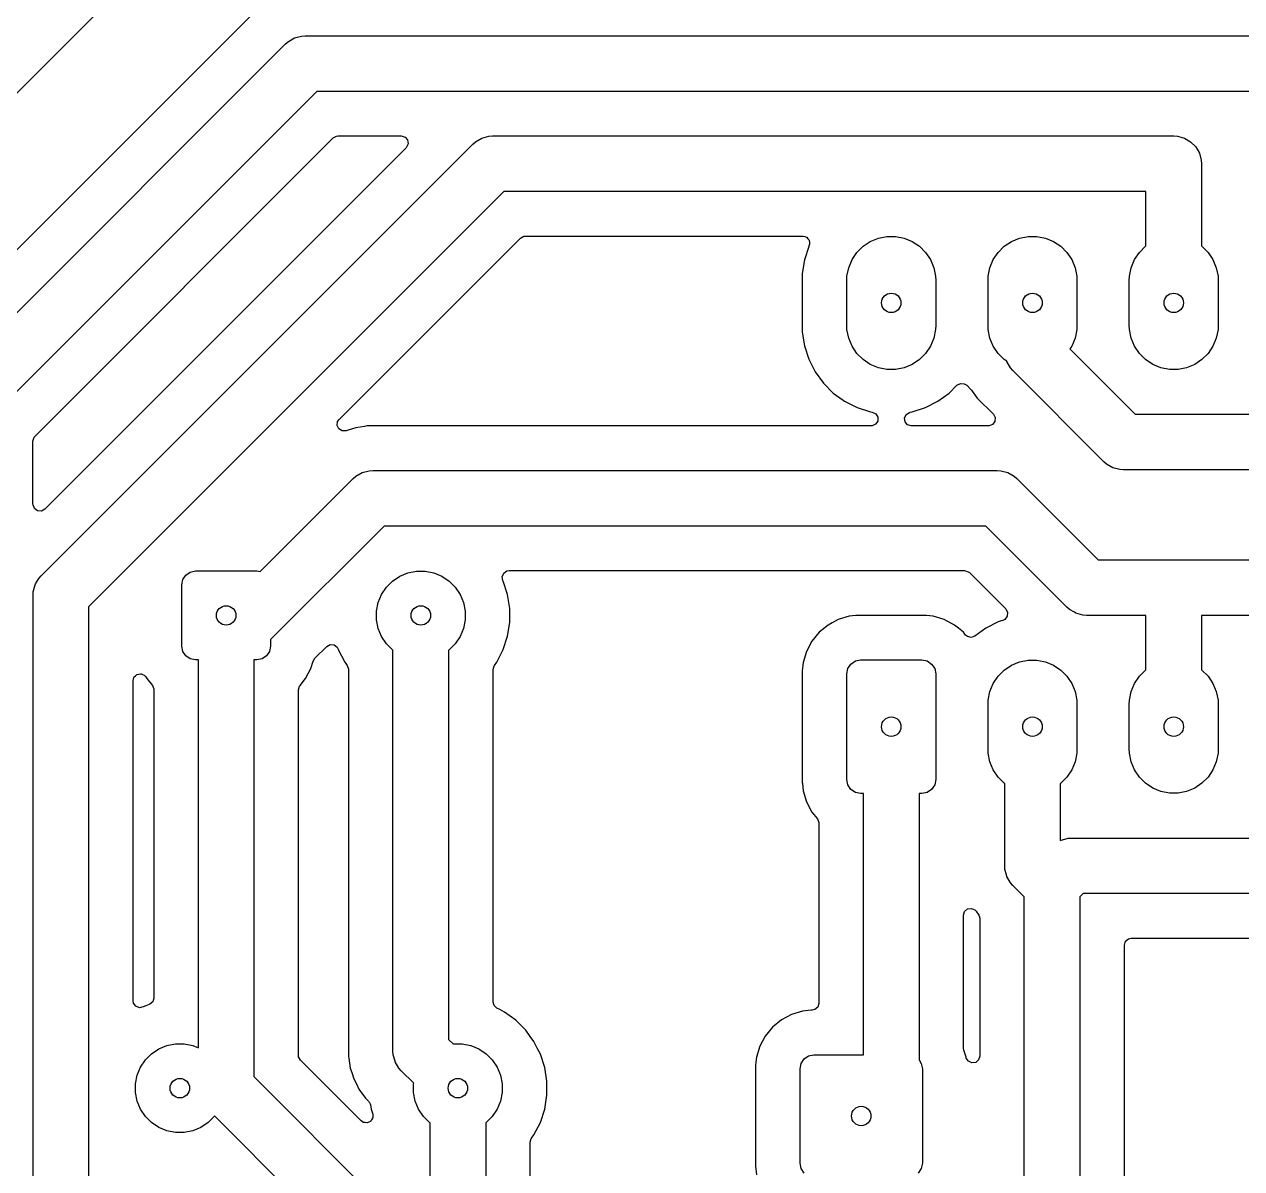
# Model space of a CAD drawing. Extents: x 33.5 to 116.5, y -125.5 to -56.
# Drawn here: x 74.37 to 96.26, y -99.95 to -79.37 of the extents above; entities that cross this region are included whole.
import ezdxf

# ---------------------------------------------------------------- set-up
doc = ezdxf.new("R2010")
doc.units = 0
doc.layers.add('BLACK', color=7, linetype='CONTINUOUS')
doc.layers.add('WHITE', color=7, linetype='CONTINUOUS')

msp = doc.modelspace()

# ---------------------------------------------------------------- linework, layer by layer
at = {"layer": 'BLACK', "linetype": 'CONTINUOUS'}
for p, q in [((71.250119, -83.589066), (77.002366, -77.836819)), ((78.575478, -79.085336), (72.233636, -85.427178)), ((79.069147, -79.723747), (79.118303, -79.680638)), ((79.118303, -79.680638), (79.118319, -79.680623)), ((79.118319, -79.680623), (79.231358, -79.61536)), ((79.231358, -79.61536), (79.357437, -79.581577)), ((79.357437, -79.581577), (79.357452, -79.581577)), ((79.357452, -79.581577), (79.4227, -79.5773)), ((79.4227, -79.5773), (108.0773, -79.5773)), ((72.872047, -85.920847), (79.069147, -79.723747)), ((79.629806, -80.5773), (73.7256, -86.481506)), ((107.870194, -80.5773), (79.629806, -80.5773)), ((74.562419, -86.776765), (79.925065, -81.414119)), ((79.925065, -81.414119), (79.986388, -81.380634)), ((79.986388, -81.380634), (80.012746, -81.3778)), ((80.012746, -81.3778), (81.149753, -81.3778)), ((81.149753, -81.3778), (81.216792, -81.397485)), ((81.216792, -81.397485), (81.262547, -81.450289)), ((82.483419, -81.481623), (82.596458, -81.41636)), ((82.596458, -81.41636), (82.722537, -81.382577)), ((82.722537, -81.382577), (82.722552, -81.382577)), ((82.722552, -81.382577), (82.7878, -81.3783)), ((82.7878, -81.3783), (95.04, -81.3783)), ((95.04, -81.3783), (95.105263, -81.382578)), ((95.105263, -81.382578), (95.231342, -81.41636)), ((95.231342, -81.41636), (95.344381, -81.481623)), ((74.673047, -89.285947), (82.434246, -81.524747)), ((81.237434, -81.589481), (74.737781, -88.089134)), ((81.243466, -81.583003), (81.237434, -81.589481)), ((81.272491, -81.519447), (81.243466, -81.583003)), ((81.262547, -81.450289), (81.272491, -81.519447)), ((82.434246, -81.524747), (82.48341, -81.481631)), ((82.48341, -81.481631), (82.483419, -81.481623)), ((95.344381, -81.481623), (95.436677, -81.573919)), ((95.436677, -81.573919), (95.50194, -81.686958)), ((95.50194, -81.686958), (95.535722, -81.813037)), ((95.535722, -81.813037), (95.54, -81.8783)), ((95.54, -81.8783), (95.54, -83.35657)), ((82.994907, -82.3783), (75.5266, -89.846606)), ((94.54, -82.3783), (82.994907, -82.3783)), ((94.54, -83.35657), (94.54, -82.3783)), ((83.290166, -83.215119), (83.351489, -83.181634)), ((83.351489, -83.181634), (83.377847, -83.1788)), ((83.377847, -83.1788), (88.369599, -83.1788)), ((88.369599, -83.1788), (88.372238, -83.179575)), ((88.372238, -83.179575), (88.374909, -83.178914)), ((88.374909, -83.178914), (88.405568, -83.189361)), ((89.727772, -83.214448), (89.881586, -83.183852)), ((89.881586, -83.183852), (90.038414, -83.183852)), ((90.038414, -83.183852), (90.192228, -83.214448)), ((92.267772, -83.214448), (92.421586, -83.183852)), ((92.421586, -83.183852), (92.578414, -83.183852)), ((92.578414, -83.183852), (92.732228, -83.214448)), ((80.029228, -86.476056), (83.290166, -83.215119)), ((88.47676, -83.365616), (88.39891, -83.605214)), ((88.405568, -83.189361), (88.436638, -83.198485)), ((88.436638, -83.198485), (88.438438, -83.200563)), ((88.438438, -83.200563), (88.441044, -83.201451)), ((88.441044, -83.201451), (88.461194, -83.226825)), ((88.461194, -83.226825), (88.482393, -83.251289)), ((88.480084, -83.359095), (88.47676, -83.365616)), ((88.491469, -83.325687), (88.480084, -83.359095)), ((88.482393, -83.251289), (88.482784, -83.25401)), ((88.482784, -83.25401), (88.484496, -83.256166)), ((88.484496, -83.256166), (88.487729, -83.2884)), ((88.487729, -83.2884), (88.492337, -83.320447)), ((88.492337, -83.320447), (88.491278, -83.323786)), ((88.491278, -83.323786), (88.491469, -83.325687)), ((89.341592, -83.472485), (89.452485, -83.361592)), ((89.452485, -83.361592), (89.582883, -83.274463)), ((89.582883, -83.274463), (89.727772, -83.214448)), ((90.192228, -83.214448), (90.337117, -83.274463)), ((90.337117, -83.274463), (90.467515, -83.361592)), ((90.467515, -83.361592), (90.578408, -83.472485)), ((91.881592, -83.472485), (91.992485, -83.361592)), ((91.992485, -83.361592), (92.122883, -83.274463)), ((92.122883, -83.274463), (92.267772, -83.214448)), ((92.732228, -83.214448), (92.877117, -83.274463)), ((92.877117, -83.274463), (93.007515, -83.361592)), ((93.007515, -83.361592), (93.118408, -83.472485)), ((94.421592, -83.472485), (94.532485, -83.361592)), ((94.532485, -83.361592), (94.54, -83.35657)), ((95.54, -83.35657), (95.547515, -83.361592)), ((95.547515, -83.361592), (95.658408, -83.472485)), ((88.39891, -83.605214), (88.3595, -83.854038)), ((89.194448, -83.747772), (89.254463, -83.602883)), ((89.254463, -83.602883), (89.341592, -83.472485)), ((90.578408, -83.472485), (90.665537, -83.602883)), ((90.665537, -83.602883), (90.725552, -83.747772)), ((91.734448, -83.747772), (91.794463, -83.602883)), ((91.794463, -83.602883), (91.881592, -83.472485)), ((93.118408, -83.472485), (93.205537, -83.602883)), ((93.205537, -83.602883), (93.265552, -83.747772)), ((94.274448, -83.747772), (94.334463, -83.602883)), ((94.334463, -83.602883), (94.421592, -83.472485)), ((95.658408, -83.472485), (95.745537, -83.602883)), ((95.745537, -83.602883), (95.805552, -83.747772)), ((89.163852, -83.901586), (89.194448, -83.747772)), ((90.725552, -83.747772), (90.756148, -83.901586)), ((91.703852, -83.901586), (91.734448, -83.747772)), ((93.265552, -83.747772), (93.296148, -83.901586)), ((94.243852, -83.901586), (94.274448, -83.747772)), ((95.805552, -83.747772), (95.836148, -83.901586)), ((88.3595, -83.854038), (88.3595, -84.905961)), ((89.16, -83.98), (89.163852, -83.901586)), ((89.16, -84.78), (89.16, -83.98)), ((90.756148, -83.901586), (90.76, -83.98)), ((90.76, -83.98), (90.76, -84.78)), ((91.7, -83.98), (91.703852, -83.901586)), ((91.7, -84.78), (91.7, -83.98)), ((93.296148, -83.901586), (93.3, -83.98)), ((93.3, -83.98), (93.3, -84.78)), ((94.24, -83.98), (94.243852, -83.901586)), ((94.24, -84.78), (94.24, -83.98)), ((95.836148, -83.901586), (95.84, -83.98)), ((95.84, -83.98), (95.84, -84.78)), ((88.3595, -84.905961), (88.39891, -85.154785)), ((89.163852, -84.858414), (89.16, -84.78)), ((89.194448, -85.012228), (89.163852, -84.858414)), ((90.756148, -84.858414), (90.725552, -85.012228)), ((90.76, -84.78), (90.756148, -84.858414)), ((91.703852, -84.858414), (91.7, -84.78)), ((91.734448, -85.012228), (91.703852, -84.858414)), ((93.296148, -84.858414), (93.265552, -85.012228)), ((93.3, -84.78), (93.296148, -84.858414)), ((94.243852, -84.858414), (94.24, -84.78)), ((94.274448, -85.012228), (94.243852, -84.858414)), ((95.836148, -84.858414), (95.805552, -85.012228)), ((95.84, -84.78), (95.836148, -84.858414)), ((88.39891, -85.154785), (88.47676, -85.394383)), ((89.254463, -85.157117), (89.194448, -85.012228)), ((90.725552, -85.012228), (90.665537, -85.157117)), ((91.794463, -85.157117), (91.734448, -85.012228)), ((93.265552, -85.012228), (93.205537, -85.157117)), ((94.334463, -85.157117), (94.274448, -85.012228)), ((95.805552, -85.012228), (95.745537, -85.157117)), ((89.341592, -85.287515), (89.254463, -85.157117)), ((89.452485, -85.398408), (89.341592, -85.287515)), ((90.578408, -85.287515), (90.467515, -85.398408)), ((90.665537, -85.157117), (90.578408, -85.287515)), ((91.881592, -85.287515), (91.794463, -85.157117)), ((91.992485, -85.398408), (91.881592, -85.287515)), ((93.205537, -85.157117), (93.170884, -85.208978)), ((93.170884, -85.208978), (94.343607, -86.3817)), ((94.421592, -85.287515), (94.334463, -85.157117)), ((94.532485, -85.398408), (94.421592, -85.287515)), ((95.658408, -85.287515), (95.547515, -85.398408)), ((95.745537, -85.157117), (95.658408, -85.287515)), ((88.47676, -85.394383), (88.493472, -85.427181)), ((88.493472, -85.427181), (88.591129, -85.618844)), ((89.582883, -85.485537), (89.452485, -85.398408)), ((89.727772, -85.545552), (89.582883, -85.485537)), ((89.881586, -85.576148), (89.727772, -85.545552)), ((90.038414, -85.576148), (89.881586, -85.576148)), ((90.192228, -85.545552), (90.038414, -85.576148)), ((90.337117, -85.485537), (90.192228, -85.545552)), ((90.467515, -85.398408), (90.337117, -85.485537)), ((92.035552, -85.427184), (91.992485, -85.398408)), ((92.03806, -85.436542), (92.035552, -85.427184)), ((92.103323, -85.549581), (92.03806, -85.436542)), ((92.103338, -85.549596), (92.103323, -85.549581)), ((92.146447, -85.598753), (92.103338, -85.549596)), ((94.662883, -85.485537), (94.532485, -85.398408)), ((94.807772, -85.545552), (94.662883, -85.485537)), ((94.961586, -85.576148), (94.807772, -85.545552)), ((95.118414, -85.576148), (94.961586, -85.576148)), ((95.272228, -85.545552), (95.118414, -85.576148)), ((95.417117, -85.485537), (95.272228, -85.545552)), ((95.547515, -85.398408), (95.417117, -85.485537)), ((88.591129, -85.618844), (88.591132, -85.618848)), ((88.591132, -85.618848), (88.739201, -85.822649)), ((93.782946, -87.235253), (92.146447, -85.598753)), ((88.739201, -85.822649), (88.739205, -85.822654)), ((88.739205, -85.822654), (88.917345, -86.000794)), ((88.917345, -86.000794), (88.91735, -86.000798)), ((88.91735, -86.000798), (89.095117, -86.129952)), ((90.798845, -86.14887), (91.002656, -86.000793)), ((91.002656, -86.000793), (91.142319, -85.86113)), ((91.142319, -85.86113), (91.203642, -85.827645)), ((91.203642, -85.827645), (91.273334, -85.832629)), ((91.273334, -85.832629), (91.317681, -85.86113)), ((91.317681, -85.86113), (91.392371, -85.93582)), ((91.392371, -85.93582), (91.405008, -85.950616)), ((91.405008, -85.950616), (91.508031, -86.092415)), ((89.095117, -86.129952), (89.121155, -86.14887)), ((89.121155, -86.14887), (89.264184, -86.221747)), ((89.264184, -86.221747), (89.345616, -86.263239)), ((90.574379, -86.263241), (90.798845, -86.14887)), ((91.508031, -86.092415), (91.508034, -86.092419)), ((91.508034, -86.092419), (91.796834, -86.381219)), ((89.345616, -86.263239), (89.345618, -86.263239)), ((89.345618, -86.263239), (89.345621, -86.263241)), ((89.345621, -86.263241), (89.585215, -86.34109)), ((89.585215, -86.34109), (89.617523, -86.346207)), ((89.617523, -86.346207), (89.618911, -86.346427)), ((89.618911, -86.346427), (89.682045, -86.376356)), ((89.682045, -86.376356), (89.718977, -86.435667)), ((89.718977, -86.435667), (89.717979, -86.50553)), ((90.197749, -86.451253), (90.226774, -86.387697)), ((90.207693, -86.520411), (90.197749, -86.451253)), ((90.226774, -86.387697), (90.285552, -86.349923)), ((90.285552, -86.349923), (90.301089, -86.346427)), ((90.301089, -86.346427), (90.302264, -86.34624)), ((90.302264, -86.34624), (90.334785, -86.34109)), ((90.334785, -86.34109), (90.574379, -86.263241)), ((91.796834, -86.381219), (91.830319, -86.442542)), ((91.830319, -86.442542), (91.825335, -86.512234)), ((94.343607, -86.3817), (97.08, -86.3817)), ((79.994728, -86.584878), (80.002693, -86.515464)), ((80.025556, -86.647579), (79.994728, -86.584878)), ((80.002693, -86.515464), (80.029228, -86.476056)), ((80.085389, -86.68366), (80.025556, -86.647579)), ((80.15523, -86.681665), (80.085389, -86.68366)), ((80.270081, -86.644348), (80.15523, -86.681665)), ((80.329867, -86.624922), (80.270081, -86.644348)), ((80.329868, -86.624922), (80.329867, -86.624922)), ((80.48623, -86.600157), (80.329868, -86.624922)), ((80.532048, -86.5929), (80.48623, -86.600157)), ((80.736751, -86.5929), (80.532048, -86.5929)), ((89.599513, -86.5929), (80.736751, -86.5929)), ((89.615406, -86.591877), (89.599513, -86.5929)), ((89.679369, -86.563763), (89.615406, -86.591877)), ((89.717979, -86.50553), (89.679369, -86.563763)), ((90.253448, -86.573215), (90.207693, -86.520411)), ((90.320487, -86.5929), (90.253448, -86.573215)), ((91.709153, -86.5929), (90.320487, -86.5929)), ((91.717999, -86.592584), (91.709153, -86.5929)), ((91.783463, -86.568167), (91.717999, -86.592584)), ((91.825335, -86.512234), (91.783463, -86.568167)), ((74.5261, -86.864446), (74.545785, -86.797407)), ((74.5261, -88.001453), (74.5261, -86.864446)), ((74.545785, -86.797407), (74.562419, -86.776765)), ((93.83211, -87.278368), (93.782946, -87.235253)), ((93.832119, -87.278377), (93.83211, -87.278368)), ((93.945158, -87.34364), (93.832119, -87.278377)), ((94.071237, -87.377423), (93.945158, -87.34364)), ((78.608964, -89.211728), (80.280846, -87.539847)), ((80.280846, -87.539847), (80.33001, -87.496731)), ((80.33001, -87.496731), (80.330019, -87.496723)), ((80.330019, -87.496723), (80.443058, -87.43146)), ((80.443058, -87.43146), (80.569137, -87.397677)), ((80.569137, -87.397677), (80.569152, -87.397677)), ((80.569152, -87.397677), (80.6344, -87.3934)), ((80.6344, -87.3934), (91.8676, -87.3934)), ((91.8676, -87.3934), (91.932848, -87.397677)), ((91.932848, -87.397677), (91.932863, -87.397677)), ((91.932863, -87.397677), (92.058942, -87.43146)), ((92.058942, -87.43146), (92.171981, -87.496723)), ((92.171981, -87.496723), (92.171996, -87.496738)), ((92.171996, -87.496738), (92.221153, -87.539847)), ((92.221153, -87.539847), (93.679607, -88.9983)), ((94.071252, -87.377423), (94.071237, -87.377423)), ((94.1365, -87.3817), (94.071252, -87.377423)), ((97.58, -87.3817), (94.1365, -87.3817)), ((74.526416, -88.010299), (74.5261, -88.001453)), ((74.550833, -88.075763), (74.526416, -88.010299)), ((74.606766, -88.117635), (74.550833, -88.075763)), ((74.676458, -88.122619), (74.606766, -88.117635)), ((74.737781, -88.089134), (74.676458, -88.122619)), ((80.841507, -88.3934), (78.8, -90.434906)), ((91.660494, -88.3934), (80.841507, -88.3934)), ((93.118946, -89.851853), (91.660494, -88.3934)), ((93.679607, -88.9983), (95.04, -88.9983)), ((95.04, -88.9983), (99.836294, -88.9983)), ((74.629938, -89.335103), (74.673047, -89.285947)), ((77.21903, -89.354329), (77.273223, -89.273223)), ((77.273223, -89.273223), (77.354329, -89.21903)), ((77.354329, -89.21903), (77.45, -89.2)), ((77.45, -89.2), (78.55, -89.2)), ((78.55, -89.2), (78.608964, -89.211728)), ((80.992485, -89.381592), (81.122883, -89.294463)), ((81.122883, -89.294463), (81.267772, -89.234448)), ((81.267772, -89.234448), (81.421586, -89.203852)), ((81.421586, -89.203852), (81.578414, -89.203852)), ((81.578414, -89.203852), (81.732228, -89.234448)), ((81.732228, -89.234448), (81.877117, -89.294463)), ((81.877117, -89.294463), (82.007515, -89.381592)), ((82.964523, -89.305528), (82.990798, -89.240787)), ((82.977419, -89.374196), (82.964523, -89.305528)), ((82.990798, -89.240787), (83.047904, -89.200529)), ((83.047904, -89.200529), (83.087904, -89.1939)), ((83.087904, -89.1939), (91.277553, -89.1939)), ((91.277553, -89.1939), (91.344592, -89.213585)), ((91.344592, -89.213585), (91.365234, -89.230219)), ((91.365234, -89.230219), (92.018897, -89.883882)), ((74.530877, -89.574237), (74.56466, -89.448158)), ((74.56466, -89.448158), (74.57339, -89.433037)), ((74.57339, -89.433037), (74.629923, -89.335119)), ((74.629923, -89.335119), (74.629938, -89.335103)), ((77.2, -89.45), (77.21903, -89.354329)), ((77.2, -90.55), (77.2, -89.45)), ((80.794463, -89.622883), (80.881592, -89.492485)), ((80.881592, -89.492485), (80.992485, -89.381592)), ((82.007515, -89.381592), (82.118408, -89.492485)), ((82.118408, -89.492485), (82.205537, -89.622883)), ((82.983241, -89.385621), (82.977419, -89.374196)), ((83.06109, -89.625215), (82.983241, -89.385621)), ((74.5266, -89.6395), (74.530877, -89.574252)), ((74.5266, -104.7299), (74.5266, -89.6395)), ((74.530877, -89.574252), (74.530877, -89.574237)), ((80.734448, -89.767772), (80.794463, -89.622883)), ((82.205537, -89.622883), (82.265552, -89.767772)), ((83.1005, -89.874038), (83.06109, -89.625215)), ((75.5266, -89.846606), (75.5266, -104.522794)), ((80.703852, -89.921586), (80.734448, -89.767772)), ((80.703852, -90.078414), (80.703852, -89.921586)), ((82.265552, -89.767772), (82.296148, -89.921586)), ((82.296148, -89.921586), (82.296148, -90.078414)), ((83.1005, -90.125962), (83.1005, -89.874038)), ((92.018897, -89.883882), (92.052382, -89.945205)), ((92.052382, -89.945205), (92.047398, -90.014897)), ((93.16811, -89.894968), (93.118946, -89.851853)), ((93.168119, -89.894977), (93.16811, -89.894968)), ((93.252822, -89.94388), (93.168119, -89.894977)), ((93.281158, -89.96024), (93.252822, -89.94388)), ((93.407237, -89.994023), (93.281158, -89.96024)), ((80.734448, -90.232228), (80.703852, -90.078414)), ((82.296148, -90.078414), (82.265552, -90.232228)), ((83.06109, -90.374785), (83.1005, -90.125962)), ((88.823547, -90.172317), (88.663589, -90.303589)), ((88.823548, -90.172316), (88.823547, -90.172317)), ((88.82355, -90.172315), (88.823548, -90.172316)), ((88.899011, -90.13198), (88.82355, -90.172315)), ((89.006043, -90.074769), (88.899011, -90.13198)), ((89.204067, -90.014699), (89.006043, -90.074769)), ((89.320298, -90.003251), (89.204067, -90.014699)), ((89.358392, -89.9995), (89.320298, -90.003251)), ((90.561608, -89.9995), (89.358392, -89.9995)), ((90.596805, -90.002966), (90.561608, -89.9995)), ((90.715934, -90.014699), (90.596805, -90.002966)), ((90.715934, -90.0147), (90.715932, -90.014699)), ((90.715932, -90.014699), (90.715934, -90.014699)), ((90.913954, -90.074768), (90.715934, -90.0147)), ((91.09645, -90.172315), (90.913954, -90.074768)), ((91.168119, -90.231132), (91.09645, -90.172315)), ((91.885616, -90.11676), (91.661155, -90.231129)), ((91.937893, -90.099774), (91.885616, -90.11676)), ((91.969536, -90.089492), (91.937893, -90.099774)), ((92.005526, -90.07083), (91.969536, -90.089492)), ((92.047398, -90.014897), (92.005526, -90.07083)), ((93.407252, -89.994023), (93.407237, -89.994023)), ((93.4725, -89.9983), (93.407252, -89.994023)), ((94.54, -89.9983), (93.4725, -89.9983)), ((94.54, -90.97657), (94.54, -89.9983)), ((100.0434, -89.9983), (95.54, -89.9983)), ((95.54, -89.9983), (95.54, -90.97657)), ((80.794463, -90.377117), (80.734448, -90.232228)), ((80.881592, -90.507515), (80.794463, -90.377117)), ((82.205537, -90.377117), (82.118408, -90.507515)), ((82.265552, -90.232228), (82.205537, -90.377117)), ((82.983241, -90.614379), (83.06109, -90.374785)), ((88.663589, -90.303589), (88.532317, -90.463547)), ((91.25641, -90.30359), (91.168119, -90.231132)), ((91.29618, -90.352049), (91.25641, -90.30359)), ((91.331057, -90.381356), (91.29618, -90.352049)), ((91.399111, -90.397182), (91.331057, -90.381356)), ((91.464918, -90.373703), (91.399111, -90.397182)), ((91.661155, -90.231129), (91.464918, -90.373703)), ((77.21903, -90.645671), (77.2, -90.55)), ((78.8, -90.55), (78.78097, -90.645671)), ((78.8, -90.434906), (78.8, -90.55)), ((79.596048, -90.770935), (79.808898, -90.558085)), ((79.808898, -90.558085), (79.870219, -90.524602)), ((79.870219, -90.524602), (79.939911, -90.529586)), ((79.939911, -90.529586), (79.995844, -90.571458)), ((79.995844, -90.571458), (80.014508, -90.60745)), ((80.014508, -90.60745), (80.01676, -90.614381)), ((80.01676, -90.614381), (80.13113, -90.838846)), ((80.992485, -90.618408), (80.881592, -90.507515)), ((81, -90.623429), (80.992485, -90.618408)), ((81, -97.8333), (81, -90.623429)), ((82.007515, -90.618408), (82, -90.623429)), ((82, -90.623429), (82, -97.626193)), ((82.118408, -90.507515), (82.007515, -90.618408)), ((82.86887, -90.838845), (82.983241, -90.614379)), ((88.532317, -90.463547), (88.434769, -90.646043)), ((77.273223, -90.726777), (77.21903, -90.645671)), ((77.354329, -90.78097), (77.273223, -90.726777)), ((77.45, -90.8), (77.354329, -90.78097)), ((77.5, -90.8), (77.45, -90.8)), ((77.5, -90.9015), (77.5, -90.8)), ((78.55, -90.8), (78.5, -90.8)), ((78.5, -90.8), (78.5, -90.9015)), ((78.645671, -90.78097), (78.55, -90.8)), ((78.726777, -90.726777), (78.645671, -90.78097)), ((78.78097, -90.645671), (78.726777, -90.726777)), ((79.525232, -90.953954), (79.565071, -90.822617)), ((79.565071, -90.822617), (79.596048, -90.770935)), ((80.13113, -90.838846), (80.151193, -90.866459)), ((82.824168, -90.90037), (82.86887, -90.838845)), ((88.374699, -90.844067), (88.369156, -90.90035)), ((88.434769, -90.646043), (88.374699, -90.844067)), ((89.233223, -90.873223), (89.314329, -90.81903)), ((89.314329, -90.81903), (89.41, -90.8)), ((89.41, -90.8), (90.51, -90.8)), ((90.51, -90.8), (90.605671, -90.81903)), ((90.605671, -90.81903), (90.686777, -90.873223)), ((92.122883, -90.894463), (92.267772, -90.834448)), ((92.267772, -90.834448), (92.421586, -90.803852)), ((92.421586, -90.803852), (92.578414, -90.803852)), ((92.578414, -90.803852), (92.732228, -90.834448)), ((92.732228, -90.834448), (92.877117, -90.894463)), ((76.369562, -91.085944), (76.390688, -91.064432)), ((76.390688, -91.064432), (76.395702, -91.063293)), ((76.395702, -91.063293), (76.399589, -91.059926)), ((76.399589, -91.059926), (76.429427, -91.055635)), ((76.429427, -91.055635), (76.458823, -91.048961)), ((76.458823, -91.048961), (76.463656, -91.050713)), ((76.463656, -91.050713), (76.468747, -91.049982)), ((76.468747, -91.049982), (76.496172, -91.062506)), ((76.496172, -91.062506), (76.524507, -91.072783)), ((77.5, -97.776313), (77.5, -90.9015)), ((78.5, -90.9015), (78.5, -98.292894)), ((79.427685, -91.13645), (79.525232, -90.953954)), ((80.151193, -90.866459), (80.175817, -90.900352)), ((80.175817, -90.900352), (80.199298, -90.966156)), ((80.199298, -90.966156), (80.1995, -90.973237)), ((80.1995, -90.973237), (80.1995, -97.730948)), ((82.8005, -90.973237), (82.820185, -90.906198)), ((82.8005, -96.950666), (82.8005, -90.973237)), ((82.820185, -90.906198), (82.824168, -90.90037)), ((88.369156, -90.90035), (88.3595, -90.998392)), ((88.3595, -90.998392), (88.3595, -93.001608)), ((89.16, -91.05), (89.17903, -90.954329)), ((89.16, -92.95), (89.16, -91.05)), ((89.17903, -90.954329), (89.233223, -90.873223)), ((90.686777, -90.873223), (90.74097, -90.954329)), ((90.74097, -90.954329), (90.76, -91.05)), ((90.76, -91.05), (90.76, -92.95)), ((91.881592, -91.092485), (91.992485, -90.981592)), ((91.992485, -90.981592), (92.122883, -90.894463)), ((92.877117, -90.894463), (93.007515, -90.981592)), ((93.007515, -90.981592), (93.118408, -91.092485)), ((94.421592, -91.092485), (94.532485, -90.981592)), ((94.532485, -90.981592), (94.54, -90.97657)), ((95.54, -90.97657), (95.547515, -90.981592)), ((95.547515, -90.981592), (95.658408, -91.092485)), ((76.3271, -91.17272), (76.335591, -91.1438)), ((76.3271, -96.929164), (76.3271, -91.17272)), ((76.335591, -91.1438), (76.341733, -91.114283)), ((76.341733, -91.114283), (76.345336, -91.110613)), ((76.345336, -91.110613), (76.346785, -91.105681)), ((76.346785, -91.105681), (76.369562, -91.085944)), ((76.524507, -91.072783), (76.529577, -91.077762)), ((76.529577, -91.077762), (76.532303, -91.079007)), ((76.532303, -91.079007), (76.537599, -91.085639)), ((76.537599, -91.085639), (76.549689, -91.097512)), ((76.549689, -91.097512), (76.555746, -91.105452)), ((76.555746, -91.105452), (76.572315, -91.13645)), ((76.572315, -91.13645), (76.672762, -91.258846)), ((76.672762, -91.258846), (76.674089, -91.260585)), ((76.674089, -91.260585), (76.685841, -91.291241)), ((79.3005, -91.335793), (79.320185, -91.268754)), ((79.320185, -91.268754), (79.328642, -91.257133)), ((79.328642, -91.257133), (79.427685, -91.13645)), ((91.734448, -91.367772), (91.794463, -91.222883)), ((91.794463, -91.222883), (91.881592, -91.092485)), ((93.118408, -91.092485), (93.205537, -91.222883)), ((93.205537, -91.222883), (93.265552, -91.367772)), ((94.274448, -91.367772), (94.334463, -91.222883)), ((94.334463, -91.222883), (94.421592, -91.092485)), ((95.658408, -91.092485), (95.745537, -91.222883)), ((95.745537, -91.222883), (95.805552, -91.367772)), ((76.685841, -91.291241), (76.698666, -91.321438)), ((76.698666, -91.321438), (76.69828, -91.323689)), ((76.69828, -91.323689), (76.699099, -91.325825)), ((76.699099, -91.325825), (76.6995, -91.335793)), ((76.6995, -91.335793), (76.6995, -96.878846)), ((79.3005, -97.909953), (79.3005, -91.335793)), ((91.703852, -91.521586), (91.734448, -91.367772)), ((93.265552, -91.367772), (93.296148, -91.521586)), ((94.243852, -91.521586), (94.274448, -91.367772)), ((95.805552, -91.367772), (95.836148, -91.521586)), ((91.7, -91.6), (91.703852, -91.521586)), ((91.7, -92.4), (91.7, -91.6)), ((93.296148, -91.521586), (93.3, -91.6)), ((93.3, -91.6), (93.3, -92.4)), ((94.24, -91.6), (94.243852, -91.521586)), ((94.24, -92.4), (94.24, -91.6)), ((95.836148, -91.521586), (95.84, -91.6)), ((95.84, -91.6), (95.84, -92.4)), ((91.703852, -92.478414), (91.7, -92.4)), ((91.734448, -92.632228), (91.703852, -92.478414)), ((93.296148, -92.478414), (93.265552, -92.632228)), ((93.3, -92.4), (93.296148, -92.478414)), ((94.243852, -92.478414), (94.24, -92.4)), ((94.274448, -92.632228), (94.243852, -92.478414)), ((95.836148, -92.478414), (95.805552, -92.632228)), ((95.84, -92.4), (95.836148, -92.478414)), ((91.794463, -92.777117), (91.734448, -92.632228)), ((91.881592, -92.907515), (91.794463, -92.777117)), ((93.205537, -92.777117), (93.118408, -92.907515)), ((93.265552, -92.632228), (93.205537, -92.777117)), ((94.334463, -92.777117), (94.274448, -92.632228)), ((94.421592, -92.907515), (94.334463, -92.777117)), ((95.745537, -92.777117), (95.658408, -92.907515)), ((95.805552, -92.632228), (95.745537, -92.777117)), ((88.3595, -93.001608), (88.361558, -93.022499)), ((88.361558, -93.022499), (88.374699, -93.155932)), ((89.17903, -93.045671), (89.16, -92.95)), ((90.76, -92.95), (90.74097, -93.045671)), ((91.992485, -93.018408), (91.881592, -92.907515)), ((92, -93.023429), (91.992485, -93.018408)), ((92, -94.5017), (92, -93.023429)), ((93.007515, -93.018408), (93, -93.023429)), ((93, -93.023429), (93, -94.047183)), ((93.118408, -92.907515), (93.007515, -93.018408)), ((94.532485, -93.018408), (94.421592, -92.907515)), ((94.662883, -93.105537), (94.532485, -93.018408)), ((95.547515, -93.018408), (95.417117, -93.105537)), ((95.658408, -92.907515), (95.547515, -93.018408)), ((88.374699, -93.155932), (88.3747, -93.155934)), ((88.3747, -93.155934), (88.434768, -93.353954)), ((89.233223, -93.126777), (89.17903, -93.045671)), ((89.314329, -93.18097), (89.233223, -93.126777)), ((89.41, -93.2), (89.314329, -93.18097)), ((89.46, -93.2), (89.41, -93.2)), ((89.46, -97.9), (89.46, -93.2)), ((90.51, -93.2), (90.46, -93.2)), ((90.46, -93.2), (90.46, -97.993012)), ((90.605671, -93.18097), (90.51, -93.2)), ((90.686777, -93.126777), (90.605671, -93.18097)), ((90.74097, -93.045671), (90.686777, -93.126777)), ((94.807772, -93.165552), (94.662883, -93.105537)), ((94.961586, -93.196148), (94.807772, -93.165552)), ((95.118414, -93.196148), (94.961586, -93.196148)), ((95.272228, -93.165552), (95.118414, -93.196148)), ((95.417117, -93.105537), (95.272228, -93.165552)), ((88.434768, -93.353954), (88.532315, -93.53645)), ((88.532315, -93.53645), (88.631353, -93.657129)), ((88.631353, -93.657129), (88.658666, -93.721438)), ((88.658666, -93.721438), (88.6595, -93.735793)), ((88.6595, -93.735793), (88.6595, -96.9755)), ((93, -94.047183), (93.012858, -94.03976)), ((93.012858, -94.03976), (93.039501, -94.03262)), ((93.039501, -94.03262), (93.138937, -94.005977)), ((93.138937, -94.005977), (93.138952, -94.005977)), ((93.138952, -94.005977), (93.2042, -94.0017)), ((93.2042, -94.0017), (99.62, -94.0017)), ((92.004277, -94.566947), (92, -94.5017)), ((92.004277, -94.566963), (92.004277, -94.566947)), ((92.029865, -94.662458), (92.004277, -94.566963)), ((92.03806, -94.693042), (92.029865, -94.662458)), ((92.103323, -94.806081), (92.03806, -94.693042)), ((92.103338, -94.806096), (92.103323, -94.806081)), ((92.146447, -94.855253), (92.103338, -94.806096)), ((92.3521, -95.060906), (92.146447, -94.855253)), ((93.411307, -95.0017), (93.3521, -95.060906)), ((100.12, -95.0017), (93.411307, -95.0017)), ((92.3521, -101.1049), (92.3521, -95.060906)), ((93.3521, -95.060906), (93.3521, -101.1049)), ((91.2605, -95.38985), (91.280185, -95.322811)), ((91.2605, -97.777982), (91.2605, -95.38985)), ((91.280185, -95.322811), (91.332989, -95.277056)), ((91.332989, -95.277056), (91.402147, -95.267112)), ((91.402147, -95.267112), (91.465703, -95.296137)), ((91.465703, -95.296137), (91.484818, -95.316965)), ((91.484818, -95.316965), (91.508034, -95.348919)), ((91.508034, -95.348919), (91.516627, -95.357512)), ((91.516627, -95.357512), (91.517937, -95.358905)), ((91.517937, -95.358905), (91.532899, -95.388431)), ((91.532899, -95.388431), (91.548765, -95.417483)), ((91.548765, -95.417483), (91.549072, -95.420346)), ((91.549072, -95.420346), (91.54952, -95.421229)), ((91.54952, -95.421229), (91.549348, -95.422905)), ((91.549348, -95.422905), (91.5516, -95.443847)), ((91.5516, -95.443847), (91.5516, -97.923305)), ((94.1526, -95.9262), (94.172285, -95.859161)), ((94.172285, -95.859161), (94.225089, -95.813406)), ((94.225089, -95.813406), (94.2766, -95.8022)), ((94.2766, -95.8022), (100.017648, -95.8022)), ((94.1526, -115.5755), (94.1526, -95.9262)), ((76.333728, -96.969161), (76.3271, -96.929164)), ((76.373984, -97.026268), (76.333728, -96.969161)), ((76.679815, -96.945885), (76.627011, -96.99164)), ((76.6995, -96.878846), (76.679815, -96.945885)), ((82.817409, -97.013176), (82.8005, -96.950666)), ((88.6595, -96.9755), (88.639815, -97.042539)), ((76.438724, -97.052545), (76.373984, -97.026268)), ((76.507393, -97.03965), (76.438724, -97.052545)), ((76.552316, -97.016761), (76.507393, -97.03965)), ((76.552318, -97.01676), (76.552316, -97.016761)), ((76.552321, -97.016759), (76.552318, -97.01676)), ((76.613821, -96.996775), (76.552321, -97.016759)), ((76.627011, -96.99164), (76.613821, -96.996775)), ((82.868205, -97.061151), (82.817409, -97.013176)), ((82.921475, -97.088294), (82.868205, -97.061151)), ((83.005545, -97.13113), (82.921475, -97.088294)), ((83.005547, -97.131131), (83.005545, -97.13113)), ((83.005548, -97.131132), (83.005547, -97.131131)), ((83.209349, -97.279201), (83.005548, -97.131132)), ((88.166042, -97.174769), (87.983545, -97.272317)), ((88.364067, -97.114699), (88.166042, -97.174769)), ((88.518396, -97.0995), (88.364067, -97.114699)), ((88.535506, -97.0995), (88.518396, -97.0995)), ((88.587011, -97.088294), (88.535506, -97.0995)), ((88.639815, -97.042539), (88.587011, -97.088294)), ((83.209354, -97.279205), (83.209349, -97.279201)), ((83.387494, -97.457345), (83.209354, -97.279205)), ((87.823589, -97.403589), (87.692317, -97.563545)), ((87.983545, -97.272317), (87.823589, -97.403589)), ((82, -97.626193), (82.079421, -97.705615)), ((83.387498, -97.45735), (83.387494, -97.457345)), ((83.467932, -97.568059), (83.387498, -97.45735)), ((83.53557, -97.661155), (83.467932, -97.568059)), ((87.692317, -97.563545), (87.594769, -97.746042)), ((76.659185, -97.881592), (76.789583, -97.794463)), ((76.789583, -97.794463), (76.934472, -97.734448)), ((76.934472, -97.734448), (77.088286, -97.703852)), ((77.088286, -97.703852), (77.245114, -97.703852)), ((77.245114, -97.703852), (77.398928, -97.734448)), ((77.398928, -97.734448), (77.5, -97.776313)), ((80.1995, -97.730948), (80.1995, -97.935652)), ((81.004277, -97.898547), (81, -97.8333)), ((82.079421, -97.705615), (82.088286, -97.703852)), ((82.088286, -97.703852), (82.245114, -97.703852)), ((82.245114, -97.703852), (82.398928, -97.734448)), ((82.398928, -97.734448), (82.543817, -97.794463)), ((82.543817, -97.794463), (82.674215, -97.881592)), ((83.595096, -97.777982), (83.53557, -97.661155)), ((83.649939, -97.885616), (83.595096, -97.777982)), ((87.594769, -97.746042), (87.534699, -97.944066)), ((91.265839, -97.813976), (91.2605, -97.777982)), ((91.3053, -97.944065), (91.265839, -97.813976)), ((76.461163, -98.122883), (76.548292, -97.992485)), ((76.548292, -97.992485), (76.659185, -97.881592)), ((79.303334, -97.936311), (79.3005, -97.909953)), ((79.336819, -97.997634), (79.303334, -97.936311)), ((80.42889, -99.089705), (79.336819, -97.997634)), ((80.1995, -97.935652), (80.203078, -97.95824)), ((80.203078, -97.95824), (80.231522, -98.137831)), ((81.004277, -97.898563), (81.004277, -97.898547)), ((81.036017, -98.017018), (81.004277, -97.898563)), ((81.03806, -98.024642), (81.036017, -98.017018)), ((81.103323, -98.137681), (81.03806, -98.024642)), ((82.674215, -97.881592), (82.785108, -97.992485)), ((82.785108, -97.992485), (82.872237, -98.122883)), ((83.649939, -97.885618), (83.649939, -97.885616)), ((83.649941, -97.885621), (83.649939, -97.885618)), ((83.72779, -98.125215), (83.649941, -97.885621)), ((87.525833, -98.034094), (87.520222, -98.091066)), ((87.534699, -97.944066), (87.525833, -98.034094)), ((88.32, -98.149999), (88.33903, -98.054329)), ((88.33903, -98.054329), (88.393223, -97.973223)), ((88.393223, -97.973223), (88.474329, -97.91903)), ((88.474329, -97.91903), (88.57, -97.900001)), ((88.57, -97.900001), (89.46, -97.9)), ((90.46, -97.993012), (90.50097, -98.054329)), ((90.50097, -98.054329), (90.519999, -98.15)), ((91.3053, -97.944074), (91.3053, -97.944065)), ((91.305983, -97.947499), (91.3053, -97.944074)), ((91.308623, -97.95824), (91.305983, -97.947499)), ((91.346397, -98.017018), (91.308623, -97.95824)), ((91.409953, -98.046043), (91.346397, -98.017018)), ((91.479111, -98.036099), (91.409953, -98.046043)), ((91.531915, -97.990344), (91.479111, -98.036099)), ((91.5516, -97.923305), (91.531915, -97.990344)), ((76.370552, -98.421586), (76.401148, -98.267772)), ((76.401148, -98.267772), (76.461163, -98.122883)), ((80.231522, -98.137831), (80.231522, -98.137832)), ((80.231522, -98.137832), (80.231523, -98.137835)), ((80.231523, -98.137835), (80.257857, -98.218882)), ((80.257857, -98.218882), (80.29478, -98.332519)), ((81.103338, -98.137696), (81.103323, -98.137681)), ((81.146447, -98.186853), (81.103338, -98.137696)), ((81.372315, -98.412721), (81.146447, -98.186853)), ((82.872237, -98.122883), (82.932252, -98.267772)), ((82.932252, -98.267772), (82.962848, -98.421586)), ((83.7672, -98.374038), (83.72779, -98.125215)), ((87.520222, -98.091066), (87.5195, -98.098394)), ((87.5195, -98.098394), (87.5195, -99.901604)), ((88.320001, -99.85), (88.32, -98.149999)), ((90.519999, -98.15), (90.52, -99.850001)), ((76.370552, -98.578414), (76.370552, -98.421586)), ((78.5, -98.292894), (80.700253, -100.493147)), ((80.29478, -98.332519), (80.341246, -98.423714)), ((80.341246, -98.423714), (80.387713, -98.514911)), ((81.370552, -98.421586), (81.372315, -98.412721)), ((81.370552, -98.578414), (81.370552, -98.421586)), ((82.962848, -98.421586), (82.962848, -98.578414)), ((83.7672, -98.625962), (83.7672, -98.374038)), ((76.401148, -98.732228), (76.370552, -98.578414)), ((80.387713, -98.514911), (80.508034, -98.680519)), ((80.508034, -98.680519), (80.508036, -98.680521)), ((80.508036, -98.680521), (80.558923, -98.731408)), ((81.401148, -98.732228), (81.370552, -98.578414)), ((82.962848, -98.578414), (82.932252, -98.732228)), ((83.72779, -98.874785), (83.7672, -98.625962)), ((76.461163, -98.877117), (76.401148, -98.732228)), ((76.548292, -99.007515), (76.461163, -98.877117)), ((80.558923, -98.731408), (80.567198, -98.746059)), ((80.567198, -98.746059), (80.578324, -98.756564)), ((80.578324, -98.756564), (80.587236, -98.781535)), ((80.587236, -98.781535), (80.591602, -98.789265)), ((80.591602, -98.789265), (80.592883, -98.794438)), ((80.592883, -98.794438), (80.60561, -98.874785)), ((80.60561, -98.874785), (80.635867, -98.967907)), ((81.461163, -98.877117), (81.401148, -98.732228)), ((81.548292, -99.007515), (81.461163, -98.877117)), ((82.872237, -98.877117), (82.785108, -99.007515)), ((82.932252, -98.732228), (82.872237, -98.877117)), ((83.649941, -99.114379), (83.72779, -98.874785)), ((76.659185, -99.118408), (76.548292, -99.007515)), ((76.789583, -99.205537), (76.659185, -99.118408)), ((77.674215, -99.118408), (77.543817, -99.205537)), ((77.785108, -99.007515), (77.674215, -99.118408)), ((77.790129, -99), (77.785108, -99.007515)), ((77.792894, -99), (77.790129, -99)), ((79.8467, -101.053806), (77.792894, -99)), ((80.454137, -99.106705), (80.42889, -99.089705)), ((80.460291, -99.112516), (80.454137, -99.106705)), ((80.463722, -99.113159), (80.460291, -99.112516)), ((80.468301, -99.116243), (80.463722, -99.113159)), ((80.498799, -99.119742), (80.468301, -99.116243)), ((80.528962, -99.125403), (80.498799, -99.119742)), ((80.533185, -99.123688), (80.528962, -99.125403)), ((80.537715, -99.124208), (80.533185, -99.123688)), ((80.56526, -99.110664), (80.537715, -99.124208)), ((80.593699, -99.099118), (80.56526, -99.110664)), ((80.596325, -99.095391), (80.593699, -99.099118)), ((80.600416, -99.09338), (80.596325, -99.095391)), ((80.616267, -99.067094), (80.600416, -99.09338)), ((80.633948, -99.042006), (80.616267, -99.067094)), ((80.634142, -99.037452), (80.633948, -99.042006)), ((80.636497, -99.033548), (80.634142, -99.037452)), ((80.636931, -98.9722), (80.63562, -99.002865)), ((80.63562, -99.002865), (80.636497, -99.033548)), ((80.635867, -98.967907), (80.636931, -98.9722)), ((81.659185, -99.118408), (81.548292, -99.007515)), ((81.6667, -99.123429), (81.659185, -99.118408)), ((81.6667, -104.25), (81.6667, -99.123429)), ((82.674215, -99.118408), (82.6667, -99.123429)), ((82.6667, -99.123429), (82.6667, -104.042894)), ((82.785108, -99.007515), (82.674215, -99.118408)), ((83.53557, -99.338845), (83.649941, -99.114379)), ((76.934472, -99.265552), (76.789583, -99.205537)), ((77.088286, -99.296148), (76.934472, -99.265552)), ((77.245114, -99.296148), (77.088286, -99.296148)), ((77.398928, -99.265552), (77.245114, -99.296148)), ((77.543817, -99.205537), (77.398928, -99.265552)), ((83.490868, -99.40037), (83.53557, -99.338845)), ((83.4672, -99.473237), (83.486885, -99.406198)), ((83.4672, -103.659953), (83.4672, -99.473237)), ((83.486885, -99.406198), (83.490868, -99.40037)), ((87.5195, -99.901604), (87.534699, -100.055932)), ((88.33903, -99.945671), (88.320001, -99.85)), ((88.393223, -100.026777), (88.33903, -99.945671)), ((90.50097, -99.945671), (90.446777, -100.026777)), ((90.52, -99.850001), (90.50097, -99.945671))]:
    msp.add_line(p, q, dxfattribs=at)
at = {"layer": 'BLACK'}
for centre in [(89.96, -84.38), (92.5, -84.38), (95.04, -84.38), (78, -90), (81.5, -90), (89.96, -92), (92.5, -92), (95.04, -92), (77.1667, -98.5), (82.1667, -98.5), (89.42, -99)]:
    msp.add_circle(centre, 0.175, dxfattribs=at)
at = {"layer": 'WHITE'}
for centre in [(89.96, -84.38), (92.5, -84.38), (95.04, -84.38), (78, -90), (81.5, -90), (89.96, -92), (92.5, -92), (95.04, -92), (77.1667, -98.5), (82.1667, -98.5), (89.42, -99)]:
    msp.add_circle(centre, 0.175, dxfattribs=at)

doc.saveas('drawing.dxf')
